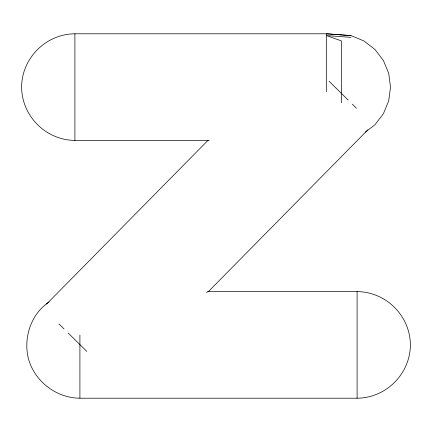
<?xml version="1.0" encoding="UTF-8"?>
<svg xmlns="http://www.w3.org/2000/svg" width="432" height="432" viewBox="0 0 432 432"><rect width="100%" height="100%" fill="white"/><g stroke="black" fill="none" stroke-linecap="round" stroke-linejoin="round"><path stroke-width="0.65" d="M46.543 304.123L208.148 140.195M206.572 292.653L207.986 291.211L208.381 291.6L367.832 129.848M49.064 301.957C30.926 313.972 23.188 337.91 28.42 358.7C34.646 381.429 56.344 398.077 79.909 398.207L357.097 398.207C386.116 398.002 410.195 373.923 410.4 344.903C410.195 315.884 386.116 291.805 357.097 291.6L208.597 291.6M365.445 132.052L374.906 124.789L383.378 113.751L388.703 100.894L390.517 87.097L388.703 73.3L383.378 60.448L374.906 49.405L363.868 40.932L351.011 35.608L326.554 33.793L74.903 33.793C45.884 33.998 21.805 58.077 21.6 87.097C21.805 116.116 45.884 140.195 74.903 140.4L209.164 140.4M351.011 37.363L326.554 35.608L341.431 40.932L341.431 102.821M351.011 35.608L326.554 33.799L326.554 91.697M329.103 81.259L348.214 100.1M352.334 104.161L356.476 108.248M58.963 323.946L64.022 328.936M68.143 332.996L86.8 351.383M357.097 291.6L357.097 398.207M79.909 335.048L79.909 398.207M74.903 33.793L74.903 140.4"/></g></svg>
